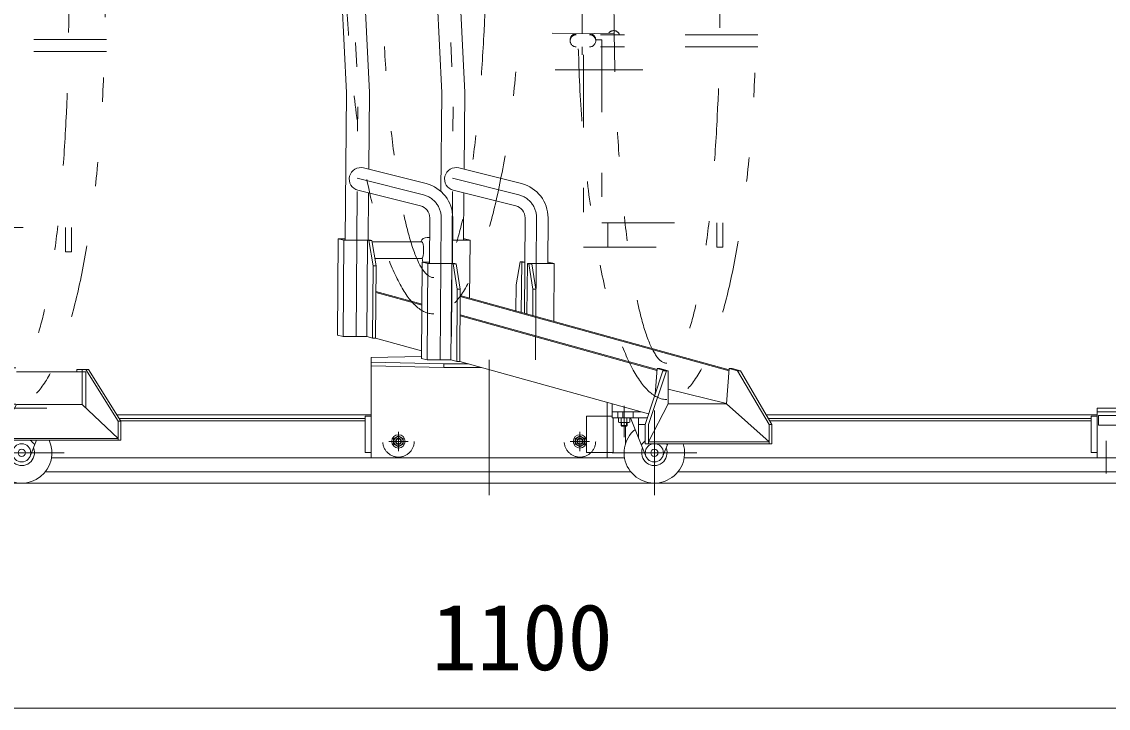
# Model space of a CAD drawing. Units: millimetres, scale not verified. Extents: x -5940 to 5940, y -4200 to 4200.
# Drawn here: x -3653 to -2755, y -2838 to -2270 of the extents above; entities that cross this region are included whole.
import ezdxf
from ezdxf.enums import TextEntityAlignment as Align

# ---------------------------------------------------------------- set-up
doc = ezdxf.new("R2010")
doc.units = ezdxf.units.MM
doc.header["$LTSCALE"] = 10
for name, pattern in [('USER2', [24, 12, -5, 2, -5]), ('USER3', [25, 6, -5, 2, -5, 2, -5]), ('USER5', [10, 4, -6])]:
    doc.linetypes.add(name, pattern=pattern)
for name, color, linetype, lineweight in [('0-0_0', 7, 'Continuous', 18), ('0-7_2-7RACK', 5, 'Continuous', 18), ('0-F_2ラック-Aレル', 7, 'Continuous', 18), ('1-0_2ラック-Bラック前', 2, 'USER3', 18), ('1-1_2ラック-Cラック奥', 7, 'Continuous', 18), ('1-2_2ラック-D自転車前', 2, 'USER3', 18), ('1-3_2ラック-E自転車奥', 6, 'USER3', 18), ('1-A_3-GLEVEL', 5, 'Continuous', 18)]:
    doc.layers.add(name, color=color, linetype=linetype, lineweight=lineweight)
doc.styles.add('ＭＳ ゴシック', font='')
doc.styles.get('ＭＳ ゴシック').set_extended_font_data('MS Gothic')

# ---------------------------------------------------------------- blocks, each defined once
blk = doc.blocks.new('CCS-RACK-H-FRT_8')
at = {"layer": '0-0_0', "color": 3, "linetype": 'USER2'}
for p, q in [((-129.85, 773.77), (-108.13, 314.55)), ((-51.06, 773.77), (-29.35, 314.55)), ((-110.05, 121.06), (-108.52, 322.72)), ((-31.26, 121.06), (-29.73, 322.72)), ((-54.4, 238.32), (-109.05, 252.04)), ((24.38, 238.32), (-30.27, 252.04)), ((-39.65, 219.26), (-40.54, 101.76)), ((39.14, 219.26), (38.25, 101.76)), ((0, -10), (0, 102)), ((111.5, 64), (111.5, 37.9)), ((136.5, -10), (136.5, 60)), ((-75, 42.5), (-75, 26.5)), ((75, 42.5), (75, 26.5)), ((-83, 34.5), (-67, 34.5)), ((83, 34.5), (67, 34.5)), ((171.5, 25), (101.5, 25))]:
    blk.add_line(p, q, dxfattribs=at)
at = {"layer": '0-0_0'}
for p, q in [((-137.27, 729.63), (-118.02, 322.53)), ((-118.29, 730.53), (-99.02, 322.91)), ((-58.48, 729.63), (-39.24, 322.53)), ((-39.51, 730.53), (-20.23, 322.91)), ((-118.94, 200.86), (-118.02, 322.53)), ((-99.5, 259.44), (-99.02, 322.91)), ((-39.85, 241.06), (-39.24, 322.53)), ((-20.71, 259.44), (-20.23, 322.91)), ((-52.09, 247.54), (-103.83, 260.52)), ((26.7, 247.54), (-25.05, 260.52)), ((-56.71, 229.11), (-108.46, 242.1)), ((-99.94, 200.86), (-99.65, 239.88)), ((22.07, 229.11), (-29.67, 242.1)), ((-21.16, 200.86), (-20.86, 239.88)), ((-49.15, 219.33), (-49.43, 181.55)), ((-30.15, 219.19), (-30.43, 181.55)), ((29.64, 219.33), (29.04, 140.36)), ((48.64, 219.19), (48.35, 181.55)), ((-124.89, 202.03), (-125.49, 122.27)), ((-124.89, 202.03), (-118.93, 202.03)), ((-100.5, 200.86), (-101.11, 121.06)), ((-100.5, 200.86), (-99.38, 200.57)), ((-96.74, 199.55), (-55.62, 199.55)), ((-51.41, 202.92), (-49.27, 202.92)), ((-51.41, 202.92), (-49.27, 202.75)), ((-30.29, 200.86), (-15.81, 200.86)), ((-21.15, 202.03), (-20.5, 202.03)), ((-20.5, 202.03), (-15.81, 200.86)), ((-15.81, 200.86), (-16.17, 152.96)), ((-95.9, 179.72), (-96.36, 119.9)), ((-94.45, 185.75), (-55.62, 185.75)), ((-55.38, 182.73), (-55.99, 102.97)), ((-55.38, 182.73), (-49.43, 182.73)), ((-55.33, 185.92), (-54.93, 182.73)), ((-31, 181.55), (-31.6, 101.76)), ((-31, 181.55), (-29.87, 181.27)), ((25.72, 183.01), (22.25, 163.91)), ((28.18, 183.01), (25.72, 183.01)), ((26.85, 182.73), (25.72, 183.01)), ((26.85, 182.73), (26.53, 141.05)), ((26.85, 182.73), (29.36, 182.73)), ((28.18, 183.01), (29.36, 182.72)), ((31.54, 181.55), (31.22, 139.75)), ((32.67, 181.27), (31.54, 181.55)), ((31.54, 181.55), (53.7, 181.55)), ((34, 181.55), (35.13, 181.27)), ((48.36, 182.73), (49.01, 182.73)), ((49.01, 182.73), (53.7, 181.55)), ((53.7, 181.55), (53.33, 133.66)), ((22.25, 163.91), (22.09, 142.27)), ((-93.61, 157.57), (-55.38, 146.96)), ((-93.6, 158.39), (-55.38, 147.78)), ((-26.39, 160.42), (-26.85, 100.6)), ((-26.39, 160.42), (-23.93, 160.42)), ((-23.93, 160.42), (-24.39, 100.6)), ((-23.93, 154.96), (198.27, 93.71)), ((-23.93, 154.14), (198.2, 92.91)), ((36.14, 160.42), (35.97, 138.44)), ((38.6, 160.42), (38.43, 137.77)), ((-23.93, 139.04), (138.73, 93.87)), ((-23.93, 138.22), (138.66, 93.07)), ((-125.49, 122.27), (-120.65, 121.06)), ((-120.81, 121.06), (-101.11, 121.06)), ((-96.36, 119.9), (-100.96, 121.06)), ((-93.89, 119.9), (-96.36, 119.9)), ((-93.89, 119.9), (-55.94, 109.36)), ((-97.5, 103.96), (-55.97, 104.77)), ((-97.5, 103.96), (-97.5, 21)), ((-37.5, 98.59), (-97.5, 100.04)), ((-55.99, 102.97), (-51.15, 101.76)), ((-51.3, 101.76), (-31.6, 101.76)), ((-26.85, 100.6), (-31.45, 101.76)), ((-24.39, 100.6), (-26.85, 100.6)), ((-24.39, 100.6), (131.66, 57.26)), ((-37.5, 95.59), (-97.5, 97.04)), ((-37.5, 98.59), (-37.5, 95.59)), ((-17.15, 98.59), (-37.5, 98.59)), ((-6.35, 95.59), (-37.5, 95.59)), ((143.59, 92.88), (128.84, 48.41)), ((131.66, 48.41), (146.41, 92.88)), ((138.79, 94.6), (137.06, 73.18)), ((141.15, 94.6), (148.05, 92.88)), ((143.59, 92.88), (148.05, 92.88)), ((148.05, 65.6), (148.05, 92.88)), ((198.34, 94.6), (196, 65.6)), ((200.7, 94.6), (198.34, 94.6)), ((200.7, 94.6), (207.6, 92.88)), ((205.31, 92.88), (231.32, 48.41)), ((233.61, 48.41), (207.6, 92.88)), ((148.05, 77.67), (196, 65.7)), ((97.5, 66.75), (97.5, 55.23)), ((101.5, 54), (101.5, 65.64)), ((148.05, 65.6), (131.66, 34.21)), ((148.05, 65.6), (196, 65.6)), ((196, 65.6), (231.32, 34.21)), ((-102.5, 55.23), (-102.5, 25.23)), ((-97.5, 55.23), (-102.5, 55.23)), ((80.5, 55.23), (80.5, 25.23)), ((101.5, 55.23), (80.5, 55.23)), ((101.5, 59), (125.4, 59)), ((130.7, 54), (101.5, 54)), ((102.5, 54), (102.5, 25.23)), ((106.32, 54), (106.32, 59)), ((109.2, 50.45), (109.2, 54)), ((110.39, 54), (110.39, 59)), ((113.8, 54), (113.8, 50.45)), ((116.9, 54), (129.53, 22.23)), ((119, 54), (119, 59)), ((123.27, 37.97), (123.27, 54)), ((115.32, 50), (107.68, 50)), ((109, 47.5), (109, 50)), ((109, 47.5), (109.5, 47)), ((109, 47.5), (114, 47.5)), ((113.5, 47), (109.5, 47)), ((112.57, 32.22), (112.57, 47)), ((114, 47.5), (113.5, 47)), ((114, 47.5), (114, 50)), ((128.84, 48.41), (123.27, 48.41)), ((128.84, 48.41), (128.84, 32.57)), ((131.66, 32.57), (131.66, 48.41)), ((231.32, 34.21), (131.66, 34.21)), ((147.58, 32.57), (143.47, 22.23)), ((-97.5, 25.23), (-102.5, 25.23)), ((97.5, 21), (-97.5, 21)), ((102.5, 25.23), (80.5, 25.23)), ((97.5, 25.23), (97.5, 21))]:
    blk.add_line(p, q, dxfattribs=at)
at = {"layer": '0-0_0', "color": 3, "linetype": 'USER5'}
blk.add_line((97.5, 55.23), (97.5, 25.23), dxfattribs=at)
at = {"layer": '0-0_0', "color": 3}
for p, q in [((109.4, 50), (109.4, 47.1)), ((113.6, 50), (113.6, 47.1))]:
    blk.add_line(p, q, dxfattribs=at)
at = {"layer": '0-0_0'}
for points in [[(-124.89, 202.03), (-120.2, 200.86), (-120.81, 121.06)], [(-120.2, 200.86), (-98.04, 200.86), (-96.91, 200.57)], [(-93.44, 179.72), (-96.91, 200.57), (-99.38, 200.57), (-95.9, 179.72)], [(-95.9, 179.72), (-93.44, 179.72), (-93.89, 119.9)], [(-55.38, 182.73), (-50.69, 181.55), (-51.3, 101.76)], [(-50.69, 181.55), (-28.53, 181.55), (-27.41, 181.27)], [(-23.93, 160.42), (-27.41, 181.27), (-29.87, 181.27), (-26.39, 160.42)], [(141.15, 94.6), (138.79, 94.6), (145.69, 92.88)], [(198.34, 94.6), (205.24, 92.88), (207.6, 92.88)], [(107.68, 50), (106.9, 50.45), (106.9, 54)], [(115.32, 50), (116.1, 50.45), (116.1, 54)], [(128.84, 32.57), (233.61, 32.57), (233.61, 48.41), (231.32, 48.41), (231.32, 32.57)]]:
    blk.add_lwpolyline(points, dxfattribs=at)
for points in [[(36.14, 160.42), (38.6, 160.42), (35.13, 181.27), (32.67, 181.27)], [(-71, 32.19), (-71, 36.81), (-75, 39.12), (-79, 36.81), (-79, 32.19), (-75, 29.88)], [(71, 32.19), (71, 36.81), (75, 39.12), (79, 36.81), (79, 32.19), (75, 29.88)]]:
    blk.add_lwpolyline(points, close=True, dxfattribs=at)
at = {"layer": '0-0_0', "color": 3, "linetype": 'USER5'}
for centre in [(-75, 34.5), (75, 34.5)]:
    blk.add_circle(centre, 13, dxfattribs=at)
at = {"layer": '0-0_0'}
for centre, radius in [((-75, 34.5), 5.5), ((-75, 34.5), 3.82), ((-75, 34.5), 2.1), ((75, 34.5), 5.5), ((75, 34.5), 3.82), ((75, 34.5), 2.1), ((136.5, 25), 7.5), ((136.5, 25), 3)]:
    blk.add_circle(centre, radius, dxfattribs=at)
at = {"layer": '0-0_0', "color": 3}
for centre in [(-75, 34.5), (75, 34.5)]:
    blk.add_circle(centre, 2.5, dxfattribs=at)
at = {"layer": '0-0_0'}
for centre, radius, start, end in [((-106.15, 251.31), 9.5, 75.91172, 255.91172), ((-27.36, 251.31), 9.5, 75.91172, 255.91172), ((-59.15, 219.41), 29, 359.56561, 75.91172), ((19.64, 219.41), 29, 359.56561, 75.91172), ((-59.15, 219.41), 10, 359.56561, 75.91172), ((19.64, 219.41), 10, 359.56561, 75.91172), ((-51.8, 197.93), 5, 85.50662, 161.1008), ((108.05, 52.14), 2.04, 244.26988, 304.28792), ((111.5, 57.73), 7.63, 252.4633, 287.5367), ((114.95, 52.14), 2.04, 235.71208, 295.73012), ((136.5, 25), 25, 129.14176, 17.63527), ((136.5, 25), 12.5, 127.76939, 148.55406), ((136.5, 25), 10.5, 157.26885, 22.73115), ((136.5, 25), 12.5, 31.44594, 37.29458)]:
    blk.add_arc(centre, radius, start, end, dxfattribs=at)
at = {"layer": '0-0_0', "color": 3, "linetype": 'USER2'}
for centre in [(-59.15, 219.41), (19.64, 219.41)]:
    blk.add_arc(centre, 19.5, 359.56561, 75.91172, dxfattribs=at)
at = {"layer": '0-0_0'}
blk.add_ellipse((-55.62, 192.65), major_axis=(0, 6.9), ratio=0.188748, start_param=3.141593, end_param=6.283185, dxfattribs=at)
blk = doc.blocks.new('CCS-CYC-H-FRT_5')
at = {"layer": '1-3_2ラック-E自転車奥'}
for p, q in [((76.94, 371.58), (76.94, 513.05)), ((83.1, 371.49), (52.1, 371.99)), ((71.86, 371.49), (102.86, 371.99)), ((221.94, 370.64), (71.94, 370.64)), ((66.94, 365.64), (66.94, 366.5)), ((221.94, 360.64), (71.94, 360.64)), ((76.94, 354.06), (76.94, 360.64)), ((88.02, 365.64), (88.02, 366.5)), ((78.02, 354.06), (78.02, 195.07)), ((78.02, 341.56), (54.52, 341.56)), ((126.94, 341.56), (61.94, 341.56)), ((93.02, 215.07), (193.02, 215.07)), ((98.02, 215.07), (98.02, 195.07)), ((188.02, 215.07), (188.02, 195.07)), ((193.02, 215.07), (193.02, 195.07)), ((78.02, 195.07), (193.02, 195.07))]:
    blk.add_line(p, q, dxfattribs=at)
blk.add_lwpolyline([(88.02, 366.56), (93.02, 366.56), (93.02, 205.07)], dxfattribs=at)
for centre, start, end in [((71.94, 366.5), 90.90833, 180), ((71.94, 365.64), 90, 270), ((83.02, 365.64), 270, 90), ((83.02, 366.5), 0, 89.09167), ((102.94, 369.06), 18.43083, 145.04608)]:
    blk.add_arc(centre, 5, start, end, dxfattribs=at)
for centre, major_axis, ratio in [((-45.81, 469.83), (0, -330), 0.22373), ((-45.81, 469.83), (0, -300), 0.146103), ((146.94, 399.06), (0, -330), 0.22373), ((146.94, 399.06), (0, -300), 0.146103)]:
    blk.add_ellipse(centre, major_axis=major_axis, ratio=ratio, start_param=6.283185307179586, end_param=12.566370614359172, dxfattribs=at)
blk = doc.blocks.new('CCS-RACK-L-FRT1_13')
at = {"layer": '0-0_0'}
for p, q in [((263.52, 92), (209.35, 92)), ((263.52, 65), (263.52, 94)), ((293.21, 35.35), (293.21, 51.19)), ((220.58, 22.23), (225.8, 35.35))]:
    blk.add_line(p, q, dxfattribs=at)
at = {"layer": '0-0_0', "color": 3, "linetype": 'USER2'}
blk.add_line((178.61, 25), (248.61, 25), dxfattribs=at)
at = {"layer": '0-0_0'}
for points in [[(266.6, 94), (293.21, 51.19), (295.5, 51.19), (295.5, 35.35), (190.73, 35.35), (190.73, 51.19), (204.89, 94)], [(295.5, 51.19), (268.9, 94), (259.17, 94), (259.17, 92)]]:
    blk.add_lwpolyline(points, dxfattribs=at)
at = {"layer": '0-0_0', "color": 3, "linetype": 'USER5'}
blk.add_lwpolyline([(194.31, 62), (266.47, 62), (266.47, 92), (263.52, 92)], dxfattribs=at)
at = {"layer": '0-0_0'}
blk.add_lwpolyline([(209.35, 65), (193.55, 36.99), (293.21, 36.99), (263.52, 65)], close=True, dxfattribs=at)
for radius in [7.5, 3]:
    blk.add_circle((213.61, 25), radius, dxfattribs=at)
for radius, start, end in [(25, 155.5351, 24.4649), (10.5, 157.26885, 22.73115), (12.5, 31.44594, 55.92159)]:
    blk.add_arc((213.61, 25), radius, start, end, dxfattribs=at)
blk = doc.blocks.new('CCS-RACK-L-FRT_7')
at = {"layer": '1-1_2ラック-Cラック奥'}
for p, q in [((97.5, 59), (-97.5, 59)), ((-97.5, 59), (97.5, 59))]:
    blk.add_line(p, q, dxfattribs=at)
at = {"layer": '1-1_2ラック-Cラック奥', "color": 3, "linetype": 'USER2'}
blk.add_line((-90, 8), (-90, 35), dxfattribs=at)
at = {"layer": '1-1_2ラック-Cラック奥'}
for points in [[(-97.5, 55.23), (-102.5, 55.23), (-102.5, 25.23), (-97.5, 25.23)], [(97.5, 25.23), (97.5, 21), (-97.5, 21), (-97.5, 62), (194.31, 62)]]:
    blk.add_lwpolyline(points, dxfattribs=at)
at = {"layer": '1-1_2ラック-Cラック奥', "color": 3, "linetype": 'USER5'}
blk.add_lwpolyline([(-66.5, 56), (-96.5, 56), (-96.5, 48), (-66.5, 48)], close=True, dxfattribs=at)
blk = doc.blocks.new('CCS-CYC-L-FRT_6')
at = {"layer": '1-2_2ラック-D自転車前'}
for p, q in [((283.65, 366.78), (133.65, 366.78)), ((283.65, 356.78), (133.65, 356.78)), ((154.73, 211.21), (254.73, 211.21)), ((249.73, 211.21), (249.73, 191.21)), ((254.73, 211.21), (254.73, 191.21)), ((139.73, 191.21), (254.73, 191.21))]:
    blk.add_line(p, q, dxfattribs=at)
for major_axis, ratio in [((0, -330), 0.22373), ((0, -300), 0.146103)]:
    blk.add_ellipse((208.65, 395.2), major_axis=major_axis, ratio=ratio, start_param=6.283185307179586, end_param=12.566370614359172, dxfattribs=at)
blk = doc.blocks.new('D80')
at = {"layer": '1-A_3-GLEVEL'}
blk.add_line((2166.29, 1362.31), (3236.29, 1362.31), dxfattribs=at)
at = {"layer": '1-A_3-GLEVEL', "color": 7, "style": 'ＭＳ ゴシック'}
blk.add_text('1100', height=54.99, dxfattribs=at).set_placement((2626.29, 1377.31), align=Align.BOTTOM_LEFT)

msp = doc.modelspace()

# ---------------------------------------------------------------- linework, layer by layer
at = {"layer": '0-7_2-7RACK'}
msp.add_lwpolyline([(613.79, -2651.53), (-5036.21, -2651.53), (-5036.21, -1025.85)], dxfattribs=at)
at = {"layer": '0-F_2ラック-Aレル'}
for p, q in [((-3363.71, -2595.2), (-3573.89, -2595.2)), ((-2763.71, -2595.2), (-3037.22, -2595.2)), ((-3368.71, -2598.2), (-3572.03, -2598.2)), ((-3368.71, -2600.2), (-3570.79, -2600.2)), ((-2768.71, -2598.2), (-3035.47, -2598.2)), ((-2768.71, -2600.2), (-3034.3, -2600.2)), ((-3154.36, -2630.7), (-3627.94, -2630.7)), ((-2477.24, -2630.7), (-3105.06, -2630.7)), ((-3149.19, -2642.2), (-3633.11, -2642.2)), ((-2472.07, -2642.2), (-3110.23, -2642.2))]:
    msp.add_line(p, q, dxfattribs=at)

# ---------------------------------------------------------------- block references
at = {"layer": '1-0_2ラック-Bラック前'}
msp.add_blockref('CCS-RACK-H-FRT_8', (-3266.21, -2651.53), dxfattribs=at)
at = {"layer": '1-1_2ラック-Cラック奥'}
for name, p in [('CCS-RACK-L-FRT1_13', (-3866.21, -2651.53)), ('CCS-RACK-L-FRT_7', (-2666.21, -2651.53))]:
    msp.add_blockref(name, p, dxfattribs=at)
at = {"layer": '1-2_2ラック-D自転車前'}
msp.add_blockref('CCS-CYC-L-FRT_6', (-3866.21, -2651.53), dxfattribs=at)
at = {"layer": '1-3_2ラック-E自転車奥'}
msp.add_blockref('CCS-CYC-H-FRT_5', (-3266.21, -2651.53), dxfattribs=at)
at = {"layer": '1-A_3-GLEVEL'}
msp.add_blockref('D80', (-5940, -4200), dxfattribs=at)

doc.saveas('drawing.dxf')
